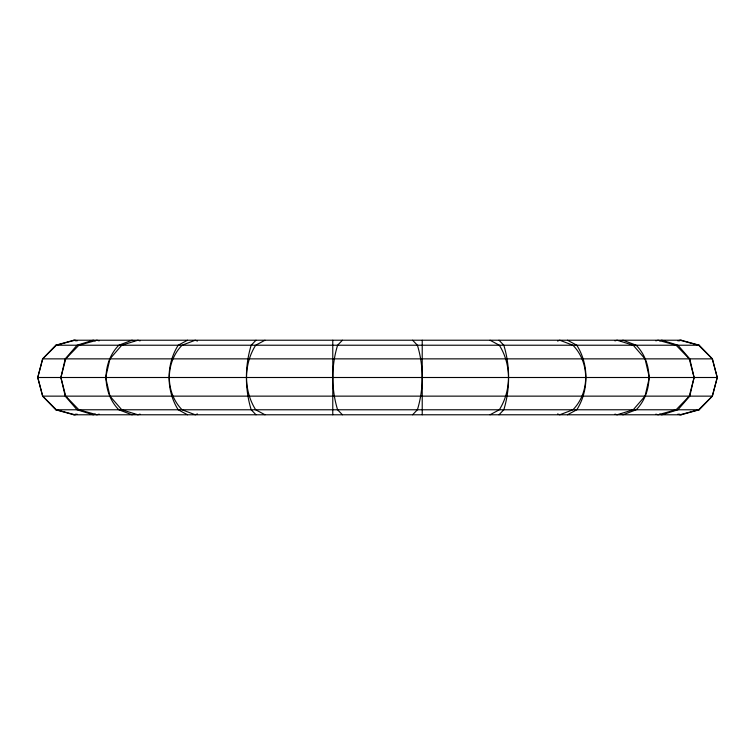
<?xml version="1.0" encoding="UTF-8"?>
<svg xmlns="http://www.w3.org/2000/svg" width="755" height="755" viewBox="0 0 755 755"><rect width="100%" height="100%" fill="white"/><g stroke="black" fill="none" stroke-linecap="round" stroke-linejoin="round"><path stroke-width="1.13" d="M77.218 414.184L75.028 414.778L56.389 409.776L42.742 396.139L37.75 377.5L42.573 358.861L55.747 345.224L73.754 340.222L681.246 340.222L699.253 345.224L712.427 358.861L717.25 377.5L712.427 396.139L699.253 409.776L681.246 414.778L73.754 414.778L55.747 409.776L42.573 396.139L37.75 377.5L42.742 358.861L56.389 345.224L75.028 340.222L77.218 340.816M677.782 340.816L679.972 340.222L698.611 345.224L712.258 358.861L717.25 377.5L712.258 396.139L698.611 409.776L679.972 414.778L677.782 414.184M256.011 340.222L251.189 345.224C244.809 366.052 244.809 388.948 251.189 409.776L256.011 414.778M342.421 340.222L337.598 345.224C331.218 366.052 331.218 388.948 337.598 409.776L342.421 414.778M412.579 414.778L417.402 409.776C423.781 388.948 423.781 366.052 417.402 345.224L412.579 340.222M498.989 414.778L503.812 409.776C510.191 388.948 510.191 366.052 503.812 345.224L498.989 340.222M187.523 340.222L178.208 345.224C166.034 364.391 166.034 390.609 178.208 409.776L187.523 414.778M264.996 340.222L255.681 345.224C243.506 364.391 243.506 390.609 255.681 409.776L264.996 414.778M490.004 414.778L499.319 409.776C511.494 390.609 511.494 364.391 499.319 345.224L490.004 340.222M567.477 414.778L576.792 409.776C588.966 390.609 588.966 364.391 576.792 345.224L567.477 340.222M134.182 413.938L131.993 414.778L118.809 409.776C101.821 392.515 101.821 362.485 118.809 345.224L131.993 340.222L134.182 341.062M197.442 413.938L195.243 414.778L182.068 409.776C165.081 392.515 165.081 362.485 182.068 345.224L195.243 340.222L197.442 341.062M557.558 341.062L559.757 340.222L572.932 345.224C589.919 362.485 589.919 392.515 572.932 409.776L559.757 414.778L557.558 413.938M620.818 341.062L623.007 340.222L636.191 345.224C653.179 362.485 653.179 392.515 636.191 409.776L623.007 414.778L620.818 413.938M95.338 414.108L93.186 414.778L77.048 409.776L65.232 396.139L60.9 377.5L65.232 358.861L77.048 345.224L93.186 340.222L95.338 340.892M140.062 414.108L137.91 414.778L121.772 409.776L109.956 396.139L105.634 377.5L109.956 358.861L121.772 345.224L137.91 340.222L140.062 340.892M614.938 340.892L617.09 340.222L633.228 345.224L645.044 358.861L649.366 377.5L645.044 396.139L633.228 409.776L617.09 414.778L614.938 414.108M659.662 340.892L661.814 340.222L677.952 345.224L689.768 358.861L694.1 377.5L689.768 396.139L677.952 409.776L661.814 414.778L659.662 414.108M73.754 414.778L76 414.146M99.16 414.146L96.904 414.778L78.907 409.776L65.723 396.139L60.9 377.5L65.723 358.861L78.907 345.224L96.904 340.222L99.16 340.854M655.84 340.854L658.096 340.222L676.093 345.224L689.277 358.861L694.1 377.5L689.277 396.139L676.093 409.776L658.096 414.778L655.84 414.146M679 340.854L681.246 340.222M55.747 345.224L699.253 345.224M42.573 358.861L712.427 358.861M37.75 377.5L717.25 377.5M42.573 396.139L712.427 396.139M55.747 409.776L699.253 409.776M679 414.146L681.246 414.778M73.754 340.222L76 340.854M422.224 340.222L422.224 414.778M332.776 340.222L332.776 414.778"/></g></svg>
